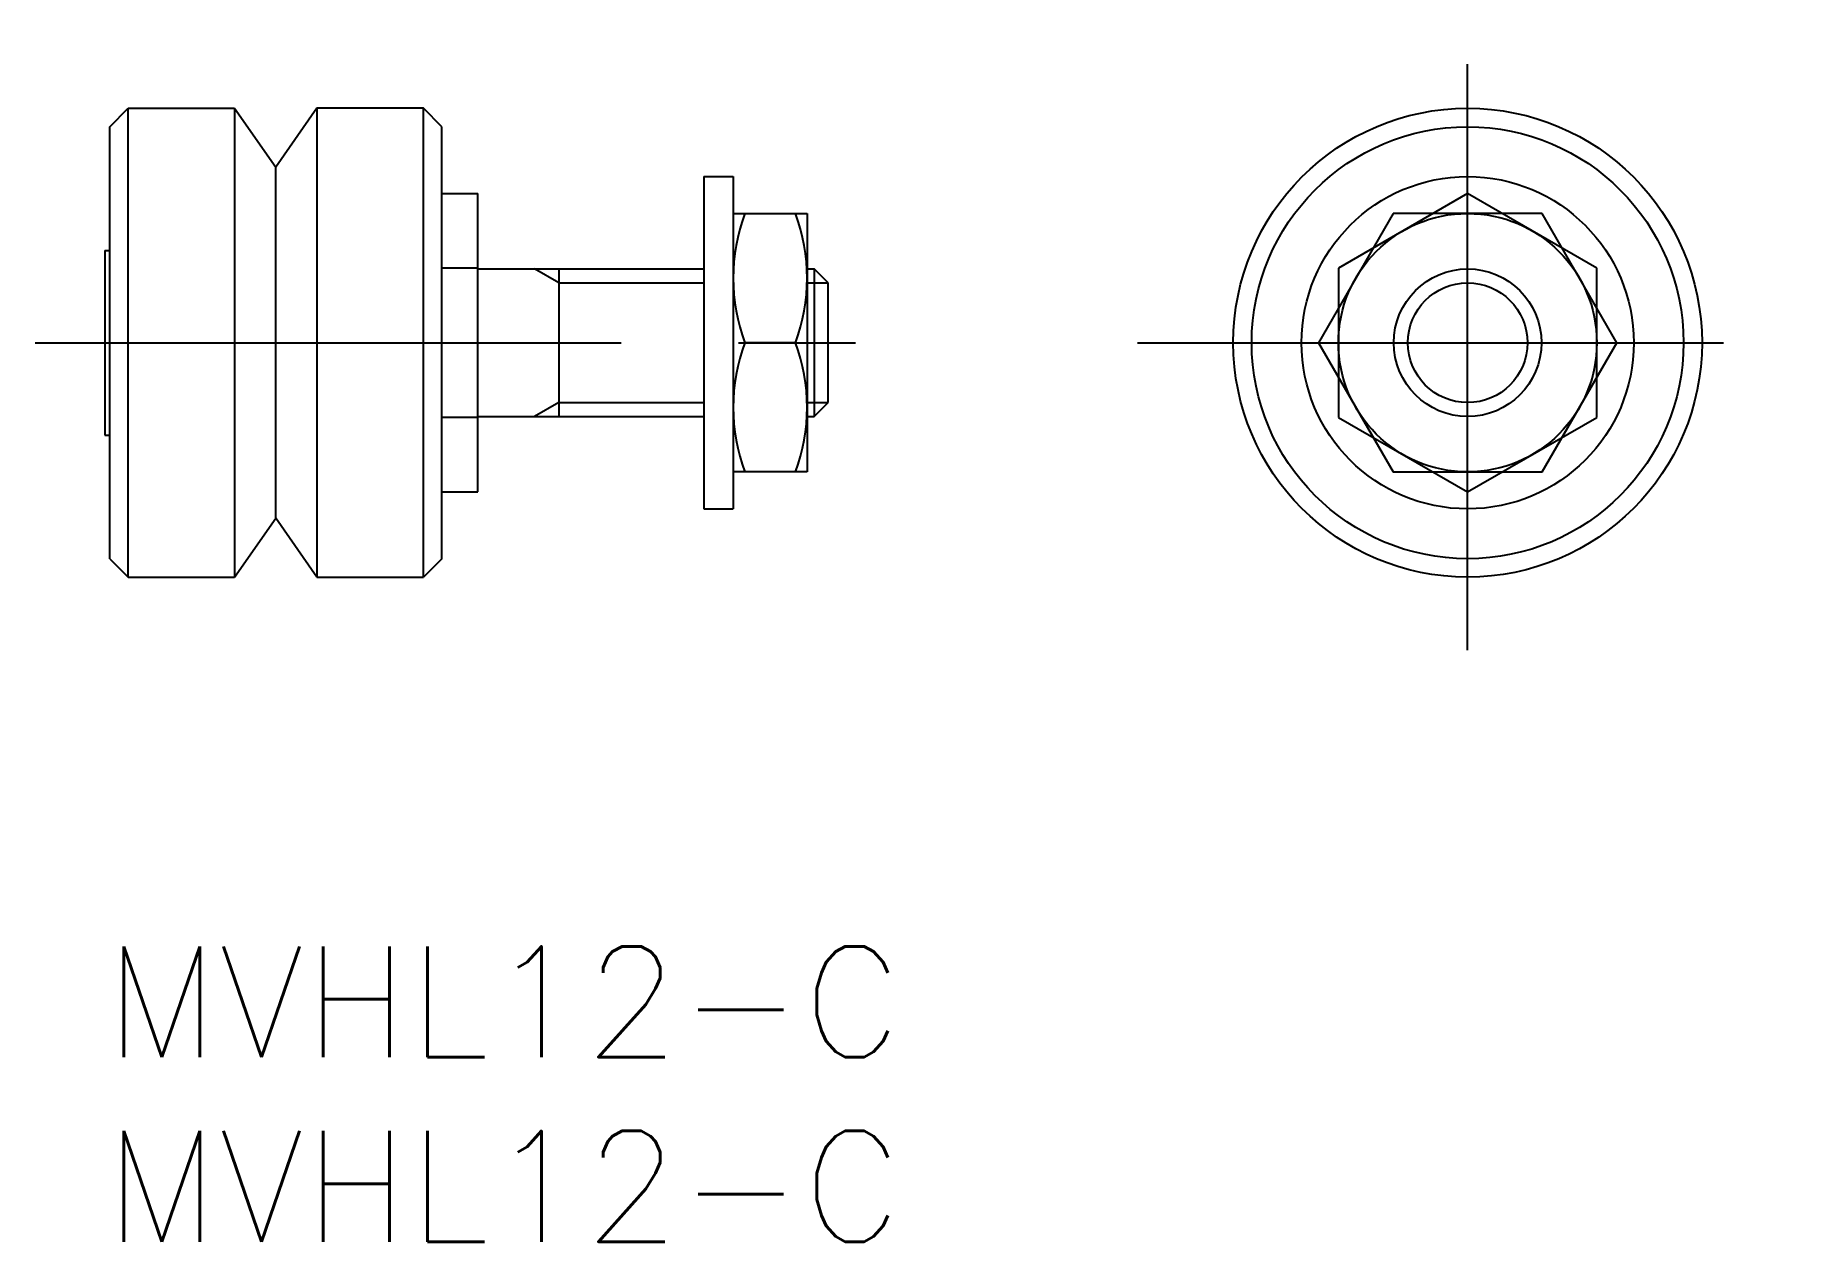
# Model space of a CAD drawing. Extents: x -1.9 to 45.9, y -8 to 24.7.
import ezdxf

# ---------------------------------------------------------------- set-up
doc = ezdxf.new("R2010")
doc.units = 0
doc.header["$LTSCALE"] = 0.5
doc.linetypes.add('CENTER', pattern=[50.8, 31.75, -6.35, 6.35, -6.35])
doc.linetypes.add('DASHED', pattern=[19.05, 12.7, -6.35])
for name, color, linetype in [('MSM_CENTER', 1, 'CENTER'), ('MSM_CONTINUOUS', 7, 'CONTINUOUS'), ('MSM_DASHED', 4, 'DASHED'), ('MSM_NARROW', 5, 'CONTINUOUS'), ('MSM_PART_NUMBER', 7, 'CONTINUOUS')]:
    doc.layers.add(name, color=color, linetype=linetype)
doc.styles.get("Standard").update_dxf_attribs({"font": 'txt.shx', "height": 3, "bigfont": 'bigfont.shx'})

# ---------------------------------------------------------------- blocks, each defined once
blk = doc.blocks.new('*U4')
at = {"layer": 'MSM_PART_NUMBER'}
blk.add_text('MVHL12-C', height=3, dxfattribs=at).set_placement((0, -3))
blk = doc.blocks.new('*U5')
at = {"layer": 'MSM_PART_NUMBER'}
blk.add_text('MVHL12-C', height=3, dxfattribs=at).set_placement((0, -8))

msp = doc.modelspace()

# ---------------------------------------------------------------- linework, layer by layer
at = {"layer": 'MSM_CENTER'}
for p, q in [((36.921, 8.022), (36.921, 24.678)), ((-1.886, 16.35), (20.579, 16.35)), ((27.977, 16.35), (45.865, 16.35))]:
    msp.add_line(p, q, dxfattribs=at)
at = {"layer": 'MSM_CONTINUOUS'}
for p, q in [((0.13, 22.2), (0.63, 22.7)), ((0.63, 10), (0.63, 22.7)), ((0.63, 22.7), (3.513, 22.7)), ((3.513, 22.7), (4.63, 21.105)), ((3.513, 22.7), (3.513, 10)), ((5.747, 22.7), (4.63, 21.105)), ((8.63, 22.7), (5.747, 22.7)), ((5.747, 22.7), (5.747, 10)), ((8.63, 10), (8.63, 22.7)), ((9.13, 22.2), (8.63, 22.7)), ((0.13, 10.5), (0.13, 22.2)), ((9.13, 10.5), (9.13, 22.2)), ((4.63, 11.595), (4.63, 21.105)), ((16.226, 20.85), (16.226, 11.85)), ((16.226, 20.85), (17.026, 20.85)), ((17.026, 20.85), (17.026, 11.85)), ((9.14, 20.391), (10.1, 20.391)), ((10.1, 12.309), (10.1, 20.391)), ((17.026, 19.85), (19.026, 19.85)), ((19.026, 19.85), (19.026, 12.85)), ((34.9, 19.85), (32.88, 16.35)), ((38.942, 19.85), (34.9, 19.85)), ((40.962, 16.35), (38.942, 19.85)), ((0, 18.85), (0, 13.85)), ((0, 18.85), (0.13, 18.85)), ((10.1, 18.371), (9.13, 18.371)), ((10.1, 18.35), (16.226, 18.35)), ((12.3, 18.35), (12.3, 14.35)), ((19.026, 18.35), (19.221, 18.35)), ((19.6, 17.971), (19.221, 18.35)), ((19.221, 18.35), (19.221, 14.35)), ((19.6, 14.729), (19.6, 17.971)), ((18.713, 16.35), (17.338, 16.35)), ((32.88, 16.35), (34.9, 12.85)), ((38.942, 12.85), (40.962, 16.35)), ((10.1, 14.329), (9.13, 14.329)), ((10.1, 14.35), (16.226, 14.35)), ((19.026, 14.35), (19.221, 14.35)), ((19.221, 14.35), (19.6, 14.729)), ((0, 13.85), (0.13, 13.85)), ((19.026, 12.85), (17.026, 12.85)), ((34.9, 12.85), (38.942, 12.85)), ((9.14, 12.309), (10.1, 12.309)), ((3.513, 10), (4.63, 11.595)), ((5.747, 10), (4.63, 11.595)), ((16.226, 11.85), (17.026, 11.85)), ((0.13, 10.5), (0.63, 10)), ((9.13, 10.5), (8.63, 10)), ((0.63, 10), (3.513, 10)), ((5.747, 10), (8.63, 10))]:
    msp.add_line(p, q, dxfattribs=at)
for radius in [6.35, 5.85, 4.5, 3.5, 2]:
    msp.add_circle((36.921, 16.35), radius, dxfattribs=at)
for centre, start, end in [((22.08, 18.1), 159.7438, 200.2562), ((13.971, 18.1), 339.7438, 20.2562), ((22.08, 14.6), 159.7438, 200.2562), ((13.971, 14.6), 339.7438, 20.2562)]:
    msp.add_arc(centre, 5.055, start, end, dxfattribs=at)
at = {"layer": 'MSM_DASHED'}
for p, q in [((36.921, 20.391), (33.421, 18.371)), ((40.421, 18.371), (36.921, 20.391)), ((33.421, 18.371), (33.421, 14.329)), ((40.421, 14.329), (40.421, 18.371)), ((33.421, 14.329), (36.921, 12.309)), ((36.921, 12.309), (40.421, 14.329))]:
    msp.add_line(p, q, dxfattribs=at)
at = {"layer": 'MSM_NARROW'}
for p, q in [((12.3, 17.971), (11.644, 18.35)), ((12.3, 17.971), (16.226, 17.971)), ((19.026, 17.971), (19.6, 17.971)), ((12.3, 14.729), (11.644, 14.35)), ((12.3, 14.729), (16.226, 14.729)), ((19.026, 14.729), (19.6, 14.729))]:
    msp.add_line(p, q, dxfattribs=at)
msp.add_circle((36.921, 16.35), 1.621, dxfattribs=at)

# ---------------------------------------------------------------- block references
at = {"layer": 'MSM_CONTINUOUS'}
for name in ['*U4', '*U5']:
    msp.add_blockref(name, (0, 0), dxfattribs=at)

doc.saveas('drawing.dxf')
